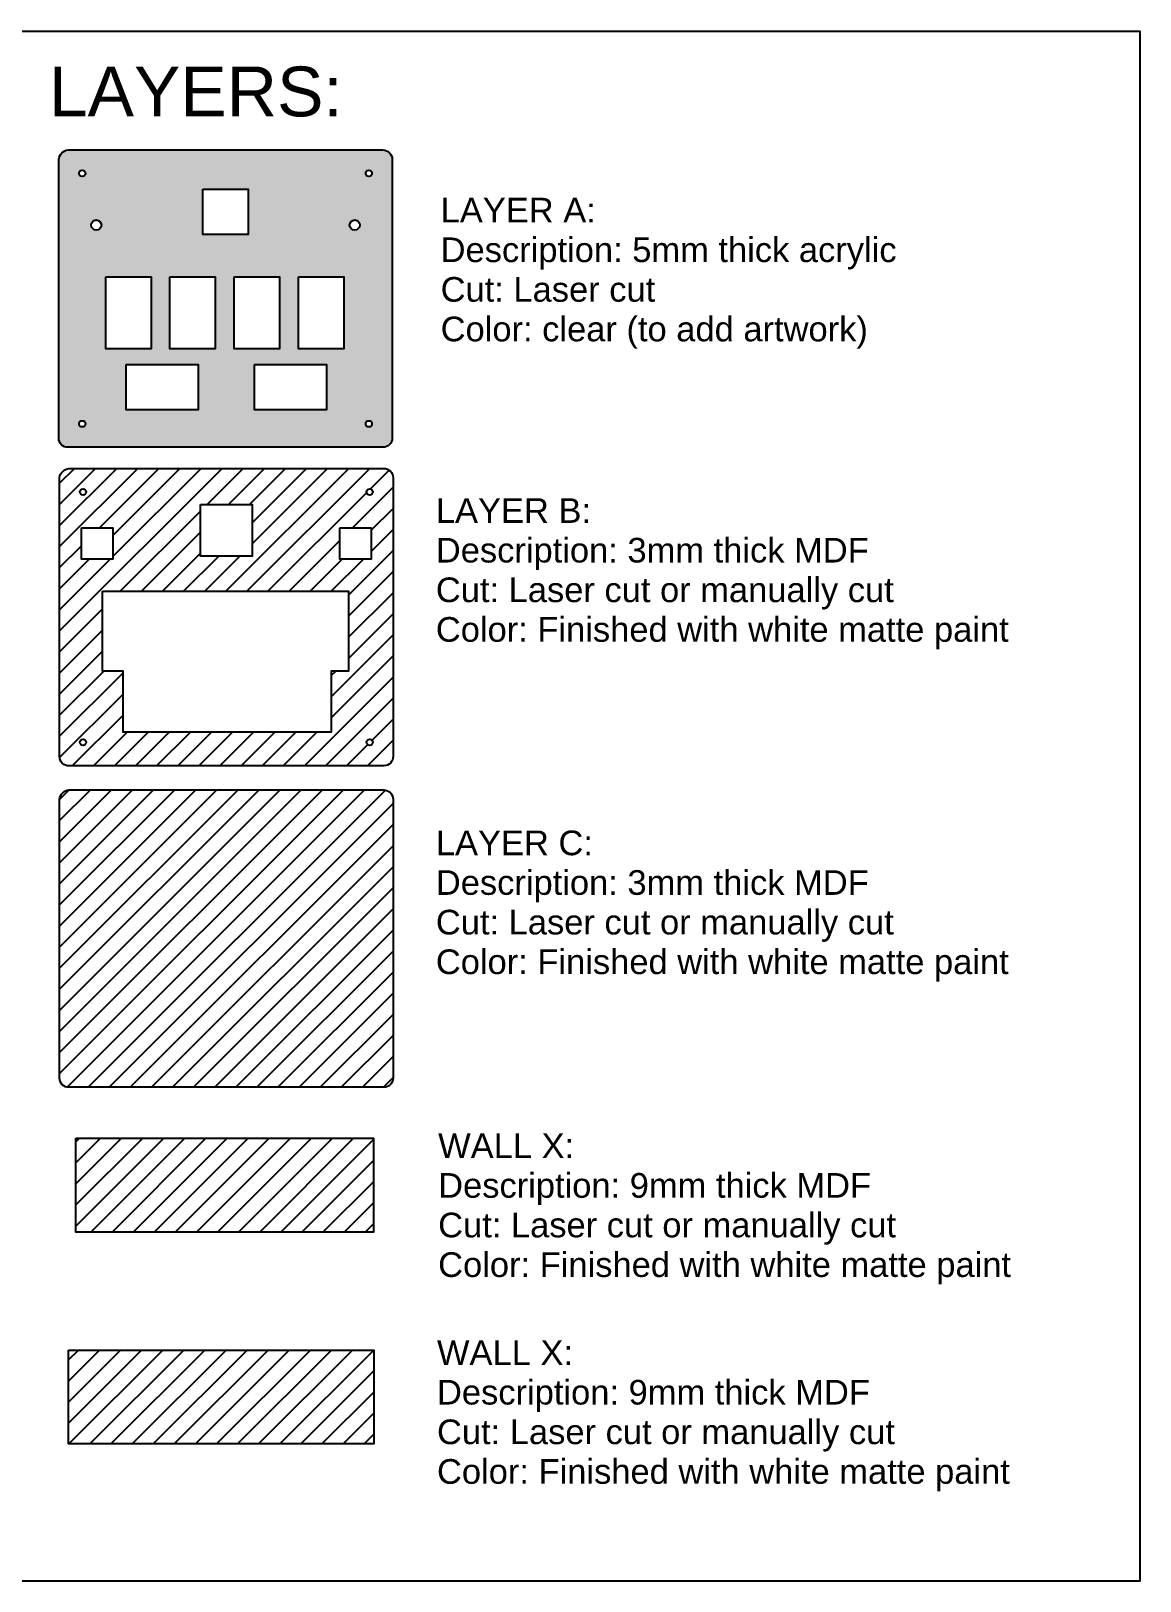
# Model space of a CAD drawing. Header units: millimetres. Extents: x 1672 to 3560, y 726 to 1716.
# Drawn here: x 2852 to 3560, y 726 to 1716 of the extents above; entities that cross this region are included whole.
import ezdxf

# ---------------------------------------------------------------- set-up
doc = ezdxf.new("R2010")
doc.units = ezdxf.units.MM
doc.layers.add('text', color=92, linetype='Continuous')
doc.styles.get("Standard").update_dxf_attribs({"font": 'arial.ttf'})
pattern_1 = [(45, (342.1361270848497, 3.547534363613522), (-6.735192090801865, 6.735192090801865), [])]

msp = doc.modelspace()

# ---------------------------------------------------------------- hatches: boundary and pattern name
at = {"layer": 'text'}
h = msp.add_hatch(dxfattribs=at)
h.set_pattern_fill('CROSS', color=256)
h.set_pattern_definition([(0, (342.1361270848497, 3.547534363613522), (6.35, 6.35), [3.175, -9.525]), (90, (343.7236270848497, 1.960034363613522), (-6.35, 6.35), [3.175, -9.525])])
edge = h.paths.add_edge_path()
edge.add_line((2875.862257421818, 1640.263087727713), (3076.859566358211, 1640.263087727713))
edge.add_arc((3076.751772354163, 1634.155355879032), 6.108682990850467, 1.0105124577721085, 88.98890447146249, ccw=False)
edge.add_line((3082.859505299495, 1634.263087727713), (3082.859505299494, 1456.263087727713))
edge.add_arc((3076.845542984986, 1456.27701927719), 6.013978450941684, 270.2262820907747, 359.86727260372993, ccw=False)
edge.add_line((3076.869294334416, 1450.263087727713), (2875.862257421818, 1450.263087727713))
edge.add_arc((2875.634714186588, 1456.033019505018), 5.774416735797392, 178.5071345085954, 272.2583481598509, ccw=False)
edge.add_line((2869.862257421818, 1456.18345732443), (2869.862257421818, 1634.34131599003))
edge.add_arc((2876.612682417947, 1633.502232698699), 6.802374467651649, 96.33365269918488, 172.9144313876279, ccw=False)
edge = h.paths.add_edge_path(flags=16)
edge.add_arc((3067.860911890014, 1465.263087727713), 2, 0, 360)
edge = h.paths.add_edge_path(flags=16)
edge.add_arc((2893.858279321563, 1592.265426541493), 3.25, 0, 360)
h.paths.add_polyline_path([(2994.858279321563, 1503.265426541493), (3040.858279321563, 1503.265426541493), (3040.858279321563, 1474.265426541493), (2994.858279321563, 1474.265426541493)], flags=16)
h.paths.add_polyline_path([(2912.858279321563, 1503.265426541493), (2958.858279321563, 1503.265426541493), (2958.858279321563, 1474.265426541493), (2912.858279321563, 1474.265426541493)], flags=16)
h.paths.add_polyline_path([(2940.858279321563, 1559.265426541493), (2969.858279321563, 1559.265426541493), (2969.858279321563, 1513.265426541493), (2940.858279321563, 1513.265426541493)], flags=16)
h.paths.add_polyline_path([(2899.858279321563, 1559.265426541493), (2928.858279321563, 1559.265426541493), (2928.858279321563, 1513.265426541493), (2899.858279321563, 1513.265426541493)], flags=16)
edge = h.paths.add_edge_path(flags=16)
edge.add_arc((3058.858279321563, 1592.265426541493), 3.25, 0, 360)
h.paths.add_polyline_path([(2961.858279321563, 1615.265426541493), (2990.858279321563, 1615.265426541493), (2990.858279321563, 1586.265426541493), (2961.858279321563, 1586.265426541493)], flags=16)
edge = h.paths.add_edge_path(flags=16)
edge.add_arc((3067.860911890014, 1625.263087727713), 2, 0, 360)
edge = h.paths.add_edge_path(flags=16)
edge.add_arc((2884.860911890014, 1625.263087727713), 2, 0, 360)
edge = h.paths.add_edge_path(flags=16)
edge.add_arc((2884.860911890014, 1465.263087727713), 2, 0, 360)
h.paths.add_polyline_path([(2981.858279321563, 1559.265426541493), (3010.858279321563, 1559.265426541493), (3010.858279321563, 1513.265426541493), (2981.858279321563, 1513.265426541493)], flags=16)
h.paths.add_polyline_path([(3022.858279321563, 1559.265426541493), (3051.858279321563, 1559.265426541493), (3051.858279321563, 1513.265426541493), (3022.858279321563, 1513.265426541493)], flags=16)
h.paths.add_polyline_path([(3106.294486558436, 778.5616845851548), (3482.342813494621, 778.5616845851548), (3482.342813494621, 809.1645197894572), (3106.294486558436, 809.1645197894572)], flags=9)
h.paths.add_polyline_path([(3106.229991647573, 803.5534625444112), (3408.990601540227, 803.5534625444112), (3408.990601540227, 834.5432672138894), (3106.229991647573, 834.5432672138894)], flags=9)
h.paths.add_polyline_path([(3106.345545029536, 829.2412480833933), (3392.891059416151, 829.2412480833933), (3392.891059416151, 859.5377324610985), (3106.345545029536, 859.5377324610985)], flags=9)
h.paths.add_polyline_path([(3107.45270766601, 860.0268188684732), (3202.201106299071, 860.0268188684732), (3202.201106299071, 883.6803274273308), (3107.45270766601, 883.6803274273308)], flags=9)
h.paths.add_polyline_path([(3107.033302738475, 910.7003429146514), (3483.08162967466, 910.7003429146514), (3483.08162967466, 941.3031781189538), (3107.033302738475, 941.3031781189538)], flags=9)
h.paths.add_polyline_path([(3106.968807827612, 935.6921208739078), (3409.729417720266, 935.6921208739078), (3409.729417720266, 966.681925543386), (3106.968807827612, 966.681925543386)], flags=9)
h.paths.add_polyline_path([(3107.084361209575, 961.3799064128899), (3393.62987559619, 961.3799064128899), (3393.62987559619, 991.6763907905951), (3107.084361209575, 991.6763907905951)], flags=9)
h.paths.add_polyline_path([(3108.191523846049, 992.1654771979698), (3202.93992247911, 992.1654771979698), (3202.93992247911, 1015.818985756827), (3108.191523846049, 1015.818985756827)], flags=9)
h.paths.add_polyline_path([(3105.560450672231, 1104.220573708722), (3481.608777608416, 1104.220573708722), (3481.608777608416, 1134.823408913024), (3105.560450672231, 1134.823408913024)], flags=9)
h.paths.add_polyline_path([(3105.495955761368, 1129.212351667979), (3408.256565654022, 1129.212351667979), (3408.256565654022, 1160.202156337456), (3105.495955761368, 1160.202156337456)], flags=9)
h.paths.add_polyline_path([(3105.611509143331, 1154.900137206961), (3392.157023529946, 1154.900137206961), (3392.157023529946, 1185.196621584666), (3105.611509143331, 1185.196621584666)], flags=9)
h.paths.add_polyline_path([(3106.586994670127, 1185.296051238912), (3215.056685589206, 1185.296051238912), (3215.056685589206, 1209.739622455837), (3106.586994670127, 1209.739622455837)], flags=9)
h.paths.add_polyline_path([(3105.560450672231, 1316.556500738608), (3481.608777608416, 1316.556500738608), (3481.608777608416, 1347.15933594291), (3105.560450672231, 1347.15933594291)], flags=9)
h.paths.add_polyline_path([(3105.495955761368, 1341.548278697864), (3408.256565654022, 1341.548278697864), (3408.256565654022, 1372.538083367343), (3105.495955761368, 1372.538083367343)], flags=9)
h.paths.add_polyline_path([(3105.611509143331, 1367.236064236846), (3392.157023529946, 1367.236064236846), (3392.157023529946, 1397.532548614552), (3105.611509143331, 1397.532548614552)], flags=9)
h.paths.add_polyline_path([(3106.718671779805, 1398.021635021926), (3213.710354324949, 1398.021635021926), (3213.710354324949, 1421.675143580784), (3106.718671779805, 1421.675143580784)], flags=9)
h.paths.add_polyline_path([(3108.561412935635, 1508.177686658251), (3391.715569926059, 1508.177686658251), (3391.715569926059, 1539.167491327729), (3108.561412935635, 1539.167491327729)], flags=9)
h.paths.add_polyline_path([(3109.652451844393, 1538.947133715615), (3254.841245347911, 1538.947133715615), (3254.841245347911, 1563.390704932539), (3109.652451844393, 1563.390704932539)], flags=9)
h.paths.add_polyline_path([(3108.62859513445, 1558.873373884205), (3409.964942412221, 1558.873373884205), (3409.964942412221, 1589.460085360792), (3108.62859513445, 1589.460085360792)], flags=9)
h.paths.add_polyline_path([(3109.784128954072, 1589.965295495882), (3216.775811499215, 1589.965295495882), (3216.775811499215, 1613.61880405474), (3109.784128954072, 1613.61880405474)], flags=9)
h.paths.add_polyline_path([(2855.335828261004, 1652.961828387341), (3059.49061294027, 1652.961828387341), (3059.49061294027, 1702.302670172934), (2855.335828261004, 1702.302670172934)], flags=9)
h = msp.add_hatch(dxfattribs=at)
h.set_pattern_fill('ANSI31', color=256, scale=3)
h.set_pattern_definition(pattern_1)
edge = h.paths.add_edge_path()
edge.add_line((2876.411142065758, 1436.771271493248), (3077.408451002152, 1436.771271493248))
edge.add_arc((3077.300656998103, 1430.663539644567), 6.108682990850467, 1.0105124577721085, 88.98890447146249, ccw=False)
edge.add_line((3083.408389943435, 1430.771271493248), (3083.408389943434, 1252.771271493248))
edge.add_arc((3077.394427628926, 1252.785203042725), 6.013978450941684, 270.2262820907747, 359.86727260372993, ccw=False)
edge.add_line((3077.418178978357, 1246.771271493248), (2876.411142065758, 1246.771271493248))
edge.add_arc((2876.183598830528, 1252.541203270553), 5.774416735797392, 178.5071345085954, 272.2583481598509, ccw=False)
edge.add_line((2870.411142065758, 1252.691641089964), (2870.411142065758, 1430.849499755565))
edge.add_arc((2877.161567061887, 1430.010416464234), 6.802374467651649, 96.33365269918488, 172.9144313876279, ccw=False)
edge = h.paths.add_edge_path(flags=16)
edge.add_arc((2885.409796533955, 1261.771271493248), 2, 0, 360)
edge = h.paths.add_edge_path(flags=16)
edge.add_arc((3068.409796533955, 1261.771271493248), 2, 0, 360)
h.paths.add_polyline_path([(2897.907163965504, 1358.273610307027), (3054.907163965504, 1358.273610307027), (3054.907163965504, 1307.273610307027), (3043.907163965504, 1307.273610307027), (3043.907163965504, 1268.273610307027), (2910.907163965504, 1268.273610307027), (2910.907163965504, 1307.273610307027), (2897.907163965504, 1307.273610307027)], flags=16)
h.paths.add_polyline_path([(3049.407163966255, 1398.773610307661), (3069.407163966255, 1398.773610307661), (3069.407163966255, 1378.773610307661), (3049.407163966255, 1378.773610307661)], flags=16)
h.paths.add_polyline_path([(2960.407163965504, 1413.773610307027), (2993.407163965504, 1413.773610307027), (2993.407163965504, 1380.773610307027), (2960.407163965504, 1380.773610307027)], flags=16)
h.paths.add_polyline_path([(2884.407163966255, 1398.773610307661), (2904.407163966255, 1398.773610307661), (2904.407163966255, 1378.773610307661), (2884.407163966255, 1378.773610307661)], flags=16)
edge = h.paths.add_edge_path(flags=16)
edge.add_arc((3068.409796533955, 1421.771271493248), 2, 0, 360)
edge = h.paths.add_edge_path(flags=16)
edge.add_arc((2885.409796533955, 1421.771271493248), 2, 0, 360)
h = msp.add_hatch(dxfattribs=at)
h.set_pattern_fill('ANSI31', color=256, scale=3)
h.set_pattern_definition(pattern_1)
edge = h.paths.add_edge_path()
edge.add_line((2876.411142065758, 1231.36591740789), (3077.408451002152, 1231.36591740789))
edge.add_arc((3077.300656998103, 1225.258185559208), 6.108682990850695, 1.0105124577743254, 88.98890447146249, ccw=False)
edge.add_line((3083.408389943435, 1225.36591740789), (3083.408389943434, 1047.36591740789))
edge.add_arc((3077.394427628926, 1047.379848957366), 6.013978450941684, 270.2262820907747, 359.86727260372993, ccw=False)
edge.add_line((3077.418178978357, 1041.36591740789), (2876.411142065758, 1041.36591740789))
edge.add_arc((2876.183598830528, 1047.135849185195), 5.774416735797392, 178.5071345085954, 272.2583481598509, ccw=False)
edge.add_line((2870.411142065758, 1047.286287004606), (2870.411142065758, 1225.444145670207))
edge.add_arc((2877.161567061887, 1224.605062378876), 6.802374467651649, 96.33365269918488, 172.9144313876279, ccw=False)
h.paths.add_polyline_path([(2880.790333642577, 1008.848589013975), (3070.790333642577, 1008.848589013975), (3070.790333642577, 948.8485890139755), (2880.790333642577, 948.8485890139755)])
h.paths.add_polyline_path([(2876.0738937234, 873.4907137112165), (3071.0738937234, 873.4907137112165), (3071.0738937234, 813.4907137112165), (2876.0738937234, 813.4907137112165)])

# ---------------------------------------------------------------- linework, layer by layer
for points in [[(2478.444233985696, 1716.253179388931), (3560.263146501674, 1716.253179388931), (3560.263146501674, 725.9186783299458), (2478.444233985696, 725.9186783299458)], [(2961.858279321563, 1615.265426541493), (2990.858279321563, 1615.265426541493), (2990.858279321563, 1586.265426541493), (2961.858279321563, 1586.265426541493)], [(2899.858279321563, 1559.265426541493), (2928.858279321563, 1559.265426541493), (2928.858279321563, 1513.265426541493), (2899.858279321563, 1513.265426541493)], [(2940.858279321563, 1559.265426541493), (2969.858279321563, 1559.265426541493), (2969.858279321563, 1513.265426541493), (2940.858279321563, 1513.265426541493)], [(2981.858279321563, 1559.265426541493), (3010.858279321563, 1559.265426541493), (3010.858279321563, 1513.265426541493), (2981.858279321563, 1513.265426541493)], [(3022.858279321563, 1559.265426541493), (3051.858279321563, 1559.265426541493), (3051.858279321563, 1513.265426541493), (3022.858279321563, 1513.265426541493)], [(2912.858279321563, 1503.265426541493), (2958.858279321563, 1503.265426541493), (2958.858279321563, 1474.265426541493), (2912.858279321563, 1474.265426541493)], [(2994.858279321563, 1503.265426541493), (3040.858279321563, 1503.265426541493), (3040.858279321563, 1474.265426541493), (2994.858279321563, 1474.265426541493)], [(2960.407163965504, 1413.773610307027), (2993.407163965504, 1413.773610307027), (2993.407163965504, 1380.773610307027), (2960.407163965504, 1380.773610307027)], [(2884.407163966255, 1398.773610307661), (2904.407163966255, 1398.773610307661), (2904.407163966255, 1378.773610307661), (2884.407163966255, 1378.773610307661)], [(3049.407163966255, 1398.773610307661), (3069.407163966255, 1398.773610307661), (3069.407163966255, 1378.773610307661), (3049.407163966255, 1378.773610307661)], [(2897.907163965504, 1358.273610307027), (3054.907163965504, 1358.273610307027), (3054.907163965504, 1307.273610307027), (3043.907163965504, 1307.273610307027), (3043.907163965504, 1268.273610307027), (2910.907163965504, 1268.273610307027), (2910.907163965504, 1307.273610307027), (2897.907163965504, 1307.273610307027)], [(2880.790333642577, 1008.848589013975), (3070.790333642577, 1008.848589013975), (3070.790333642577, 948.8485890139755), (2880.790333642577, 948.8485890139755)], [(2876.0738937234, 873.4907137112165), (3071.0738937234, 873.4907137112165), (3071.0738937234, 813.4907137112165), (2876.0738937234, 813.4907137112165)]]:
    msp.add_lwpolyline(points, close=True, dxfattribs=at)
for points in [[(2875.862257421818, 1640.263087727713), (3076.859566358211, 1640.263087727713, -0.4039165569548399), (3082.859505299495, 1634.263087727713), (3082.859505299494, 1456.263087727713, -0.4123795119902839), (3076.869294334416, 1450.263087727713), (2875.862257421818, 1450.263087727713, -0.4335222149390833), (2869.862257421818, 1456.18345732443), (2869.862257421818, 1634.34131599003, -0.3471646696600759)], [(2876.411142065758, 1436.771271493248), (3077.408451002152, 1436.771271493248, -0.4039165569548399), (3083.408389943435, 1430.771271493248), (3083.408389943434, 1252.771271493248, -0.4123795119902839), (3077.418178978357, 1246.771271493248), (2876.411142065758, 1246.771271493248, -0.4335222149390833), (2870.411142065758, 1252.691641089964), (2870.411142065758, 1430.849499755565, -0.3471646696600759)], [(2876.411142065758, 1231.36591740789), (3077.408451002152, 1231.36591740789, -0.4039165569548399), (3083.408389943435, 1225.36591740789), (3083.408389943434, 1047.36591740789, -0.4123795119902839), (3077.418178978357, 1041.36591740789), (2876.411142065758, 1041.36591740789, -0.4335222149390833), (2870.411142065758, 1047.286287004606), (2870.411142065758, 1225.444145670207, -0.3471646696600759)]]:
    msp.add_lwpolyline(points, format="xyb", close=True, dxfattribs=at)
for centre, radius in [((2884.860911890014, 1625.263087727713), 2), ((3067.860911890014, 1625.263087727713), 2), ((2893.858279321563, 1592.265426541493), 3.25), ((3058.858279321563, 1592.265426541493), 3.25), ((2884.860911890014, 1465.263087727713), 2), ((3067.860911890014, 1465.263087727713), 2), ((2885.409796533955, 1421.771271493248), 2), ((3068.409796533955, 1421.771271493248), 2), ((2885.409796533955, 1261.771271493248), 2), ((3068.409796533955, 1261.771271493248), 2)]:
    msp.add_circle(centre, radius, dxfattribs=at)

# ---------------------------------------------------------------- texts
for s, height, p in [('LAYERS:', 31.80900354339493, (2863.559301891937, 1661.72774750844)), ('LAYER A:', 15.75825655409467, (3113.726380380548, 1593.918296074169)), ('Description: 5mm thick acrylic', 15.75825655409467, (3113.726380380548, 1568.604043560599)), ('Cut: Laser cut', 15.75825655409467, (3113.726380380548, 1543.28979104703)), ('Color: clear (to add artwork)', 15.75825655409467, (3113.726380380548, 1517.97553853346)), ('LAYER B:', 15.75825655409467, (3110.660923206281, 1401.974635600213)), ('Description: 3mm thick MDF', 15.75825655409467, (3110.660923206281, 1376.660383086643)), ('Cut: Laser cut or manually cut', 15.75825655409467, (3110.660923206281, 1351.346130573074)), ('Color: Finished with white matte paint', 15.75825655409467, (3110.660923206281, 1326.031878059504)), ('LAYER C:', 15.75825655409467, (3110.660923206281, 1189.638708570327)), ('Description: 3mm thick MDF', 15.75825655409467, (3110.660923206281, 1164.324456056758)), ('Cut: Laser cut or manually cut', 15.75825655409467, (3110.660923206281, 1139.010203543188)), ('Color: Finished with white matte paint', 15.75825655409467, (3110.660923206281, 1113.695951029619)), ('WALL X:', 15.75825655409467, (3112.133775272525, 996.1184777762564)), ('Description: 9mm thick MDF', 15.75825655409467, (3112.133775272525, 970.8042252626869)), ('Cut: Laser cut or manually cut', 15.75825655409467, (3112.133775272525, 945.4899727491174)), ('Color: Finished with white matte paint', 15.75825655409467, (3112.133775272525, 920.1757202355479)), ('WALL X:', 15.75825655409467, (3111.394959092486, 863.9798194467598)), ('Description: 9mm thick MDF', 15.75825655409467, (3111.394959092486, 838.6655669331903)), ('Cut: Laser cut or manually cut', 15.75825655409467, (3111.394959092486, 813.3513144196208)), ('Color: Finished with white matte paint', 15.75825655409467, (3111.394959092486, 788.0370619060513))]:
    msp.add_text(s, height=height, dxfattribs=at).set_placement(p)

doc.saveas('drawing.dxf')
